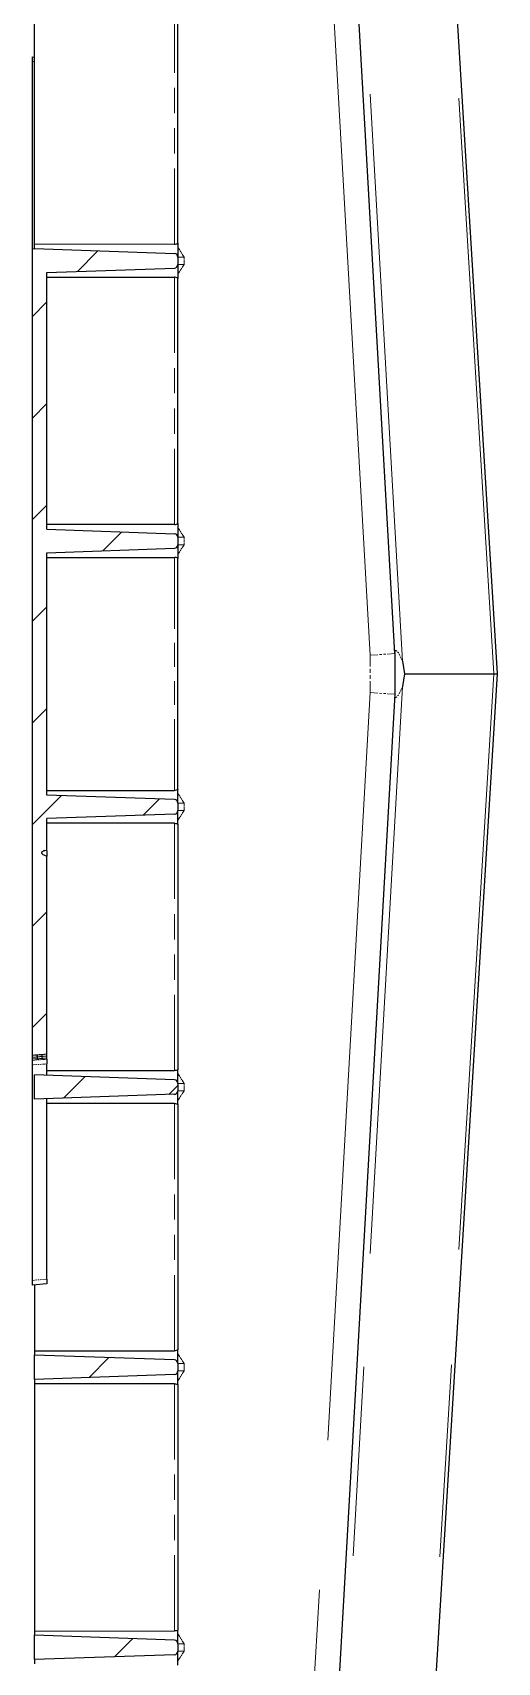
# Model space of a CAD drawing. Header units: millimetres. Extents: x 0 to 1989, y -338 to 950.
# Drawn here: x 1721.2 to 1786, y 423.6 to 650.5 of the extents above; entities that cross this region are included whole.
import ezdxf

# ---------------------------------------------------------------- set-up
doc = ezdxf.new("R2010")
doc.units = ezdxf.units.MM
doc.layers.add('DETAIL', color=8, linetype='Continuous')
doc.layers.add('FINE', color=9, linetype='Continuous')

msp = doc.modelspace()

# ---------------------------------------------------------------- linework, layer by layer
at = {"layer": 'DETAIL', "lineweight": 25}
for p, q in [((1721.44, 620.99), (1721.44, 655.42)), ((1741.44, 621.15), (1741.44, 655.26)), ((1721.19, 647.07), (1721.44, 647.05)), ((1721.44, 620.3), (1721.19, 620.36)), ((1721.19, 508.15), (1721.19, 620.36)), ((1740.96, 621), (1721.44, 620.99)), ((1721.44, 620.41), (1740.96, 619.72)), ((1721.44, 620.3), (1721.44, 620.41)), ((1741.44, 619.22), (1741.44, 618.19)), ((1723.19, 616.41), (1740.96, 616.41)), ((1741.44, 582.15), (1741.44, 616.26)), ((1740.96, 582), (1723.19, 582)), ((1723.19, 581.34), (1740.96, 580.72)), ((1741.44, 580.22), (1741.44, 579.19)), ((1723.19, 577.41), (1740.96, 577.41)), ((1741.44, 545.15), (1741.44, 577.26)), ((1771.68, 564.04), (1771.68, 558.37)), ((1769.94, 299.44), (1785.96, 561.21)), ((1769.94, 299.44), (1785.96, 561.21)), ((1772.99, 561.21), (1785.47, 561.21)), ((1785.47, 561.21), (1785.96, 561.21)), ((1723.19, 545), (1740.96, 545)), ((1741.44, 543.22), (1741.44, 542.19)), ((1740.96, 541.69), (1723.19, 541.07)), ((1740.96, 540.41), (1723.19, 540.41)), ((1741.44, 540.26), (1741.44, 506.15)), ((1723.19, 536.6), (1723.19, 536.69)), ((1723.19, 508.32), (1723.19, 535.82)), ((1721.19, 476.8), (1721.19, 506.77)), ((1723.19, 505.34), (1723.19, 506.94)), ((1723.19, 506), (1740.96, 506)), ((1740.96, 504.72), (1721.44, 505.41)), ((1721.44, 502.01), (1721.44, 505.41)), ((1741.44, 504.22), (1741.44, 503.19)), ((1740.96, 502.69), (1721.44, 502.01)), ((1723.19, 476.97), (1723.19, 502.07)), ((1740.96, 501.41), (1723.19, 501.41)), ((1741.44, 501.26), (1741.44, 467.15)), ((1721.19, 476.14), (1721.19, 476.8)), ((1723.19, 476.97), (1723.19, 476.32)), ((1723.19, 476.32), (1721.19, 476.14)), ((1721.44, 476.17), (1721.19, 476.14)), ((1721.44, 476.17), (1721.44, 466.99)), ((1721.44, 466.99), (1740.96, 467)), ((1740.96, 465.72), (1721.44, 466.41)), ((1721.44, 463.01), (1721.44, 466.41)), ((1741.44, 465.22), (1741.44, 464.19)), ((1740.96, 463.69), (1721.44, 463.01)), ((1740.96, 462.41), (1721.44, 462.42)), ((1721.44, 462.42), (1721.44, 427.99)), ((1741.44, 462.26), (1741.44, 428.15)), ((1721.44, 427.99), (1740.96, 428)), ((1740.96, 426.72), (1721.44, 427.41)), ((1721.44, 424.01), (1721.44, 427.41)), ((1740.96, 424.69), (1721.44, 424.01)), ((1741.44, 426.22), (1741.44, 425.19))]:
    msp.add_line(p, q, dxfattribs=at)
for points in [[(1771.68, 564.04), (1752.38, 903.94), (1752.3, 905.35), (1752.27, 905.93)], [(1785.96, 561.21), (1769.94, 822.97), (1769.16, 826.28), (1767.3, 829.14), (1764.6, 831.22), (1761.35, 832.26)], [(1721.19, 620.36), (1721.19, 646.44), (1721.19, 647.07)], [(1721.44, 620.41), (1721.44, 620.72), (1721.44, 620.99)], [(1740.96, 621), (1741.12, 621.01), (1741.25, 621.04), (1741.36, 621.08), (1741.43, 621.12), (1741.44, 621.15)], [(1741.44, 621.15), (1741.44, 620.47), (1741.44, 619.22)], [(1723.19, 581.34), (1723.19, 617.07), (1740.96, 617.69)], [(1741.44, 618.19), (1741.44, 616.94), (1741.44, 616.26)], [(1741.44, 616.26), (1741.42, 616.3), (1741.33, 616.35), (1741.2, 616.39), (1741.04, 616.41), (1740.96, 616.41)], [(1740.96, 582), (1741.12, 582.01), (1741.25, 582.04), (1741.36, 582.08), (1741.43, 582.12), (1741.44, 582.15)], [(1741.44, 582.15), (1741.44, 581.47), (1741.44, 580.22)], [(1740.96, 543.72), (1723.19, 544.34), (1723.19, 578.07), (1740.96, 578.69)], [(1741.44, 579.19), (1741.44, 577.94), (1741.44, 577.26)], [(1741.44, 577.26), (1741.42, 577.3), (1741.33, 577.35), (1741.2, 577.39), (1741.04, 577.41), (1740.96, 577.41)], [(1772.72, 563), (1772.73, 562.96), (1772.99, 561.21)], [(1772.99, 561.21), (1772.73, 559.45), (1772.72, 559.41)], [(1771.68, 558.37), (1752.38, 218.48), (1752.3, 217.06), (1752.27, 216.48)], [(1741.44, 545.15), (1741.42, 545.11), (1741.33, 545.07), (1741.2, 545.02), (1741.04, 545), (1740.96, 545)], [(1741.44, 543.22), (1741.44, 544.47), (1741.44, 545.15)], [(1741.44, 540.26), (1741.44, 540.94), (1741.44, 542.19)], [(1722.92, 536.62), (1723.19, 536.69), (1723.19, 541.07)], [(1740.96, 540.41), (1741.12, 540.4), (1741.25, 540.37), (1741.36, 540.33), (1741.43, 540.29), (1741.44, 540.26)], [(1722.92, 536.62), (1722.81, 536.59), (1722.71, 536.56), (1722.6, 536.51), (1722.51, 536.45), (1722.49, 536.42), (1722.47, 536.4), (1722.46, 536.38), (1722.45, 536.35), (1722.45, 536.33), (1722.45, 536.3), (1722.46, 536.28), (1722.47, 536.25), (1722.49, 536.21), (1722.52, 536.18), (1722.63, 536.09), (1722.75, 536.02), (1722.97, 535.91), (1723.19, 535.82)], [(1723.19, 536.6), (1723.19, 536.26), (1723.19, 535.82)], [(1721.19, 508.15), (1721.49, 508.17), (1721.79, 508.2), (1722.09, 508.22), (1722.39, 508.25), (1722.79, 508.29), (1723.19, 508.32)], [(1721.19, 507.42), (1721.19, 507.66), (1721.19, 508.2)], [(1721.86, 507.48), (1721.86, 507.78), (1721.86, 508.21)], [(1722.53, 507.54), (1722.53, 507.84), (1722.53, 508.27)], [(1723.19, 507.59), (1723.19, 507.83), (1723.19, 508.38)], [(1721.19, 507.86), (1722.19, 507.94), (1723.19, 508.03)], [(1721.19, 507.61), (1722.19, 507.7), (1723.19, 507.78)], [(1721.19, 506.77), (1721.19, 507.06), (1721.19, 507.28), (1721.19, 507.4), (1721.19, 507.42)], [(1723.19, 507.59), (1723.19, 507.52), (1723.19, 507.34), (1723.19, 507.08), (1723.19, 506.94)], [(1741.44, 506.15), (1741.42, 506.11), (1741.33, 506.07), (1741.2, 506.02), (1741.04, 506), (1740.96, 506)], [(1741.44, 504.22), (1741.44, 505.47), (1741.44, 506.15)], [(1740.96, 501.41), (1741.12, 501.4), (1741.25, 501.37), (1741.36, 501.33), (1741.43, 501.29), (1741.44, 501.26)], [(1741.44, 501.26), (1741.44, 501.94), (1741.44, 503.19)], [(1721.44, 466.99), (1721.44, 466.72), (1721.44, 466.41)], [(1741.44, 467.15), (1741.42, 467.11), (1741.33, 467.07), (1741.2, 467.02), (1741.04, 467), (1740.96, 467)], [(1741.44, 465.22), (1741.44, 466.47), (1741.44, 467.15)], [(1721.44, 463.01), (1721.44, 462.69), (1721.44, 462.42)], [(1741.44, 462.26), (1741.44, 462.94), (1741.44, 464.19)], [(1740.96, 462.41), (1741.12, 462.4), (1741.25, 462.37), (1741.36, 462.33), (1741.43, 462.29), (1741.44, 462.26)], [(1721.44, 427.99), (1721.44, 427.72), (1721.44, 427.41)], [(1741.44, 428.15), (1741.42, 428.11), (1741.33, 428.07), (1741.2, 428.02), (1741.04, 428), (1740.96, 428)], [(1741.44, 426.22), (1741.44, 427.47), (1741.44, 428.15)], [(1741.44, 423.26), (1741.44, 423.94), (1741.44, 425.19)], [(1721.44, 424.01), (1721.44, 423.69), (1721.44, 423.42)]]:
    msp.add_lwpolyline(points, dxfattribs=at)
for points in [[(1741.44, 619.22, 0.403979), (1740.96, 619.72)], [(1740.96, 617.69, 0.404013), (1741.44, 618.19)], [(1741.44, 580.22, 0.403979), (1740.96, 580.72)], [(1740.96, 578.69, 0.404356), (1741.44, 579.19)], [(1741.44, 543.22, 0.403979), (1740.96, 543.72)], [(1740.96, 541.69, 0.404122), (1741.44, 542.19)], [(1741.44, 504.22, 0.40401), (1740.96, 504.72)], [(1740.96, 502.69, 0.404099), (1741.44, 503.19)], [(1741.44, 465.22, 0.404104), (1740.96, 465.72)], [(1740.96, 463.69, 0.404013), (1741.44, 464.19)], [(1741.44, 426.22, 0.403979), (1740.96, 426.72)], [(1740.96, 424.69, 0.403982), (1741.44, 425.19)]]:
    msp.add_lwpolyline(points, format="xyb", dxfattribs=at)
at = {"layer": 'FINE', "lineweight": 9}
for p, q in [((1762.33, 667.86), (1768.24, 563.81)), ((1740.96, 655.41), (1740.96, 644.88)), ((1721.27, 646.43), (1721.19, 646.44)), ((1721.31, 646.43), (1721.28, 646.43)), ((1721.35, 646.42), (1721.33, 646.42)), ((1721.44, 646.41), (1721.37, 646.42)), ((1740.96, 642.77), (1740.96, 639.26)), ((1772.72, 563), (1768.24, 641.87)), ((1780.56, 641.33), (1785.47, 561.21)), ((1740.96, 637.15), (1740.96, 633.64)), ((1740.96, 631.53), (1740.96, 621)), ((1727.44, 617.22), (1730.26, 620.04)), ((1741.71, 620.17), (1741.44, 620.58)), ((1741.85, 619.94), (1741.76, 620.08)), ((1741.99, 619.72), (1741.9, 619.86)), ((1742.31, 619.22), (1742.04, 619.64)), ((1741.44, 616.83), (1741.71, 617.25)), ((1741.85, 619.22), (1741.76, 619.22)), ((1741.85, 618.19), (1741.76, 618.19)), ((1741.76, 617.33), (1741.85, 617.47)), ((1741.99, 619.22), (1741.9, 619.22)), ((1741.99, 618.19), (1741.9, 618.19)), ((1741.9, 617.55), (1741.99, 617.69)), ((1742.31, 619.22), (1742.04, 619.22)), ((1742.31, 618.19), (1742.04, 618.19)), ((1742.04, 617.77), (1742.31, 618.19)), ((1742.31, 618.91), (1742.31, 619.22)), ((1742.31, 618.74), (1742.31, 618.84)), ((1742.31, 618.57), (1742.31, 618.68)), ((1742.31, 618.19), (1742.31, 618.51)), ((1740.96, 616.41), (1740.96, 605.88)), ((1721.19, 610.97), (1723.19, 612.97)), ((1740.96, 603.77), (1740.96, 600.26)), ((1721.19, 596.82), (1723.19, 598.82)), ((1740.96, 598.15), (1740.96, 594.64)), ((1740.96, 592.53), (1740.96, 582)), ((1721.19, 582.68), (1723.19, 584.68)), ((1730.99, 578.34), (1733.63, 580.98)), ((1741.71, 581.17), (1741.44, 581.58)), ((1741.85, 580.94), (1741.76, 581.08)), ((1741.99, 580.72), (1741.9, 580.86)), ((1741.85, 580.22), (1741.76, 580.22)), ((1741.85, 579.19), (1741.76, 579.19)), ((1741.76, 578.33), (1741.85, 578.47)), ((1741.99, 580.22), (1741.9, 580.22)), ((1741.99, 579.19), (1741.9, 579.19)), ((1741.9, 578.55), (1741.99, 578.69)), ((1742.31, 580.22), (1742.04, 580.22)), ((1742.31, 579.19), (1742.04, 579.19)), ((1742.04, 578.77), (1742.31, 579.19)), ((1742.31, 579.74), (1742.31, 579.84)), ((1742.31, 579.57), (1742.31, 579.68)), ((1742.31, 579.19), (1742.31, 579.51)), ((1740.96, 577.41), (1740.96, 567.49)), ((1741.44, 577.83), (1741.71, 578.25)), ((1721.19, 568.54), (1723.19, 570.54)), ((1740.96, 565.51), (1740.96, 562.2)), ((1768.24, 563.81), (1769.29, 563.88)), ((1768.24, 562.22), (1768.24, 563.81)), ((1769.51, 563.89), (1769.86, 563.91)), ((1770.07, 563.93), (1770.42, 563.95)), ((1772.25, 563.98), (1772.35, 563.77)), ((1772.41, 563.64), (1772.72, 563)), ((1768.24, 561.37), (1768.24, 561.9)), ((1768.24, 560.51), (1768.24, 561.05)), ((1780.56, 481.08), (1785.47, 561.21)), ((1740.96, 560.21), (1740.96, 556.91)), ((1772.72, 559.41), (1768.24, 480.54)), ((1769.29, 558.53), (1768.24, 558.6)), ((1769.86, 558.5), (1769.51, 558.52)), ((1770.42, 558.47), (1770.07, 558.49)), ((1772.35, 558.64), (1772.25, 558.43)), ((1772.72, 559.41), (1772.41, 558.77)), ((1721.19, 554.4), (1723.19, 556.4)), ((1740.96, 554.92), (1740.96, 545)), ((1741.44, 544.58), (1741.71, 544.17)), ((1721.19, 540.26), (1725.21, 544.27)), ((1736.62, 541.54), (1738.88, 543.8)), ((1741.76, 544.08), (1741.85, 543.94)), ((1741.85, 543.22), (1741.76, 543.22)), ((1741.85, 542.19), (1741.76, 542.19)), ((1741.9, 543.86), (1741.99, 543.72)), ((1741.99, 543.22), (1741.9, 543.22)), ((1741.99, 542.19), (1741.9, 542.19)), ((1742.04, 543.64), (1742.31, 543.22)), ((1742.31, 543.22), (1742.04, 543.22)), ((1742.31, 542.19), (1742.04, 542.19)), ((1742.31, 543.22), (1742.31, 542.91)), ((1742.31, 542.84), (1742.31, 542.74)), ((1742.31, 542.68), (1742.31, 542.57)), ((1740.96, 529.88), (1740.96, 540.41)), ((1741.71, 541.25), (1741.44, 540.83)), ((1741.85, 541.47), (1741.76, 541.33)), ((1741.99, 541.69), (1741.9, 541.55)), ((1722.92, 536.62), (1723.01, 536.62)), ((1723.02, 536.61), (1723.05, 536.61)), ((1723.07, 536.61), (1723.09, 536.61)), ((1723.11, 536.61), (1723.19, 536.6)), ((1721.19, 526.11), (1723.19, 528.11)), ((1740.96, 524.26), (1740.96, 527.77)), ((1740.96, 518.64), (1740.96, 522.15)), ((1740.96, 506), (1740.96, 516.53)), ((1721.19, 511.97), (1723.19, 513.97)), ((1721.19, 507.42), (1721.8, 507.48)), ((1721.93, 507.49), (1722.13, 507.5)), ((1722.13, 506.85), (1721.93, 506.83)), ((1722.25, 507.51), (1722.46, 507.53)), ((1722.46, 506.88), (1722.25, 506.86)), ((1725.51, 502.15), (1728.52, 505.16)), ((1740.17, 502.66), (1741.44, 503.94)), ((1741.44, 505.58), (1741.71, 505.17)), ((1741.76, 505.08), (1741.85, 504.94)), ((1741.85, 504.22), (1741.76, 504.22)), ((1741.9, 504.86), (1741.99, 504.72)), ((1741.99, 504.22), (1741.9, 504.22)), ((1742.04, 504.64), (1742.31, 504.22)), ((1742.31, 504.22), (1742.04, 504.22)), ((1742.31, 504.22), (1742.31, 503.91)), ((1742.31, 503.84), (1742.31, 503.74)), ((1742.31, 503.68), (1742.31, 503.57)), ((1740.96, 490.88), (1740.96, 501.41)), ((1741.71, 502.25), (1741.44, 501.83)), ((1741.85, 503.19), (1741.76, 503.19)), ((1741.85, 502.47), (1741.76, 502.33)), ((1741.99, 503.19), (1741.9, 503.19)), ((1741.99, 502.69), (1741.9, 502.55)), ((1742.31, 503.19), (1742.04, 503.19)), ((1742.31, 503.19), (1742.04, 502.77)), ((1742.31, 503.51), (1742.31, 503.19)), ((1740.96, 485.26), (1740.96, 488.77)), ((1740.96, 479.64), (1740.96, 483.15)), ((1721.19, 476.8), (1721.8, 476.85)), ((1721.93, 476.86), (1722.13, 476.88)), ((1722.25, 476.89), (1722.46, 476.91)), ((1722.58, 476.92), (1723.19, 476.97)), ((1740.96, 467), (1740.96, 477.53)), ((1729.06, 463.27), (1731.83, 466.04)), ((1741.44, 466.58), (1741.71, 466.17)), ((1741.76, 466.08), (1741.85, 465.94)), ((1741.85, 465.22), (1741.76, 465.22)), ((1741.9, 465.86), (1741.99, 465.72)), ((1741.99, 465.22), (1741.9, 465.22)), ((1742.04, 465.64), (1742.31, 465.22)), ((1742.31, 465.22), (1742.04, 465.22)), ((1742.31, 465.22), (1742.31, 464.91)), ((1777.95, 438.34), (1779.58, 465.05)), ((1741.71, 463.25), (1741.44, 462.83)), ((1741.85, 464.19), (1741.76, 464.19)), ((1741.85, 463.47), (1741.76, 463.33)), ((1741.99, 464.19), (1741.9, 464.19)), ((1741.99, 463.69), (1741.9, 463.55)), ((1742.31, 464.19), (1742.04, 464.19)), ((1742.31, 464.19), (1742.04, 463.77)), ((1742.31, 464.84), (1742.31, 464.74)), ((1742.31, 464.68), (1742.31, 464.57)), ((1742.31, 464.51), (1742.31, 464.19)), ((1767.35, 464.77), (1765.85, 438.48)), ((1740.96, 451.88), (1740.96, 462.41)), ((1740.96, 446.26), (1740.96, 449.77)), ((1740.96, 440.64), (1740.96, 444.15)), ((1740.96, 428), (1740.96, 438.53)), ((1759.18, 399.06), (1761.15, 433.74)), ((1721.44, 427.37), (1721.48, 427.4)), ((1732.61, 424.4), (1735.14, 426.93)), ((1741.44, 427.58), (1741.71, 427.17)), ((1741.76, 427.08), (1741.85, 426.94)), ((1741.9, 426.86), (1741.99, 426.72)), ((1742.04, 426.64), (1742.31, 426.22)), ((1741.71, 424.25), (1741.44, 423.83)), ((1741.85, 426.22), (1741.76, 426.22)), ((1741.85, 425.19), (1741.76, 425.19)), ((1741.85, 424.47), (1741.76, 424.33)), ((1741.99, 426.22), (1741.9, 426.22)), ((1741.99, 425.19), (1741.9, 425.19)), ((1741.99, 424.69), (1741.9, 424.55)), ((1742.31, 426.22), (1742.04, 426.22)), ((1742.31, 425.19), (1742.04, 425.19)), ((1742.31, 425.19), (1742.04, 424.77)), ((1742.31, 426.22), (1742.31, 425.91)), ((1742.31, 425.84), (1742.31, 425.74)), ((1742.31, 425.68), (1742.31, 425.57)), ((1742.31, 425.51), (1742.31, 425.19))]:
    msp.add_line(p, q, dxfattribs=at)
for points in [[(1741.71, 619.22), (1741.69, 619.22), (1741.44, 619.22)], [(1741.71, 618.19), (1741.69, 618.19), (1741.44, 618.19)], [(1741.71, 580.22), (1741.69, 580.22), (1741.44, 580.22)], [(1741.71, 579.19), (1741.69, 579.19), (1741.44, 579.19)], [(1742.31, 579.91), (1742.31, 580.22), (1742.04, 580.64)], [(1770.63, 563.96), (1770.7, 563.96), (1771.68, 564.04)], [(1771.68, 564.04), (1771.78, 564.53), (1771.93, 564.39)], [(1772.03, 564.29), (1772.16, 564.15), (1772.18, 564.11)], [(1762.33, 454.55), (1768.24, 558.6), (1768.24, 560.2)], [(1771.68, 558.37), (1770.7, 558.45), (1770.63, 558.45)], [(1771.93, 558.03), (1771.78, 557.88), (1771.68, 558.37)], [(1772.18, 558.3), (1772.16, 558.26), (1772.03, 558.13)], [(1741.71, 543.22), (1741.69, 543.22), (1741.44, 543.22)], [(1741.71, 542.19), (1741.69, 542.19), (1741.44, 542.19)], [(1742.31, 542.51), (1742.31, 542.19), (1742.04, 541.77)], [(1721.8, 506.82), (1721.32, 506.78), (1721.19, 506.77)], [(1722.58, 507.54), (1722.84, 507.56), (1723.19, 507.59)], [(1723.19, 506.94), (1722.84, 506.91), (1722.58, 506.89)], [(1741.71, 504.22), (1741.69, 504.22), (1741.44, 504.22)], [(1741.71, 503.19), (1741.69, 503.19), (1741.44, 503.19)], [(1741.71, 465.22), (1741.69, 465.22), (1741.44, 465.22)], [(1741.71, 464.19), (1741.69, 464.19), (1741.44, 464.19)], [(1741.71, 426.22), (1741.69, 426.22), (1741.44, 426.22)], [(1741.71, 425.19), (1741.69, 425.19), (1741.44, 425.19)]]:
    msp.add_lwpolyline(points, dxfattribs=at)

doc.saveas('drawing.dxf')
